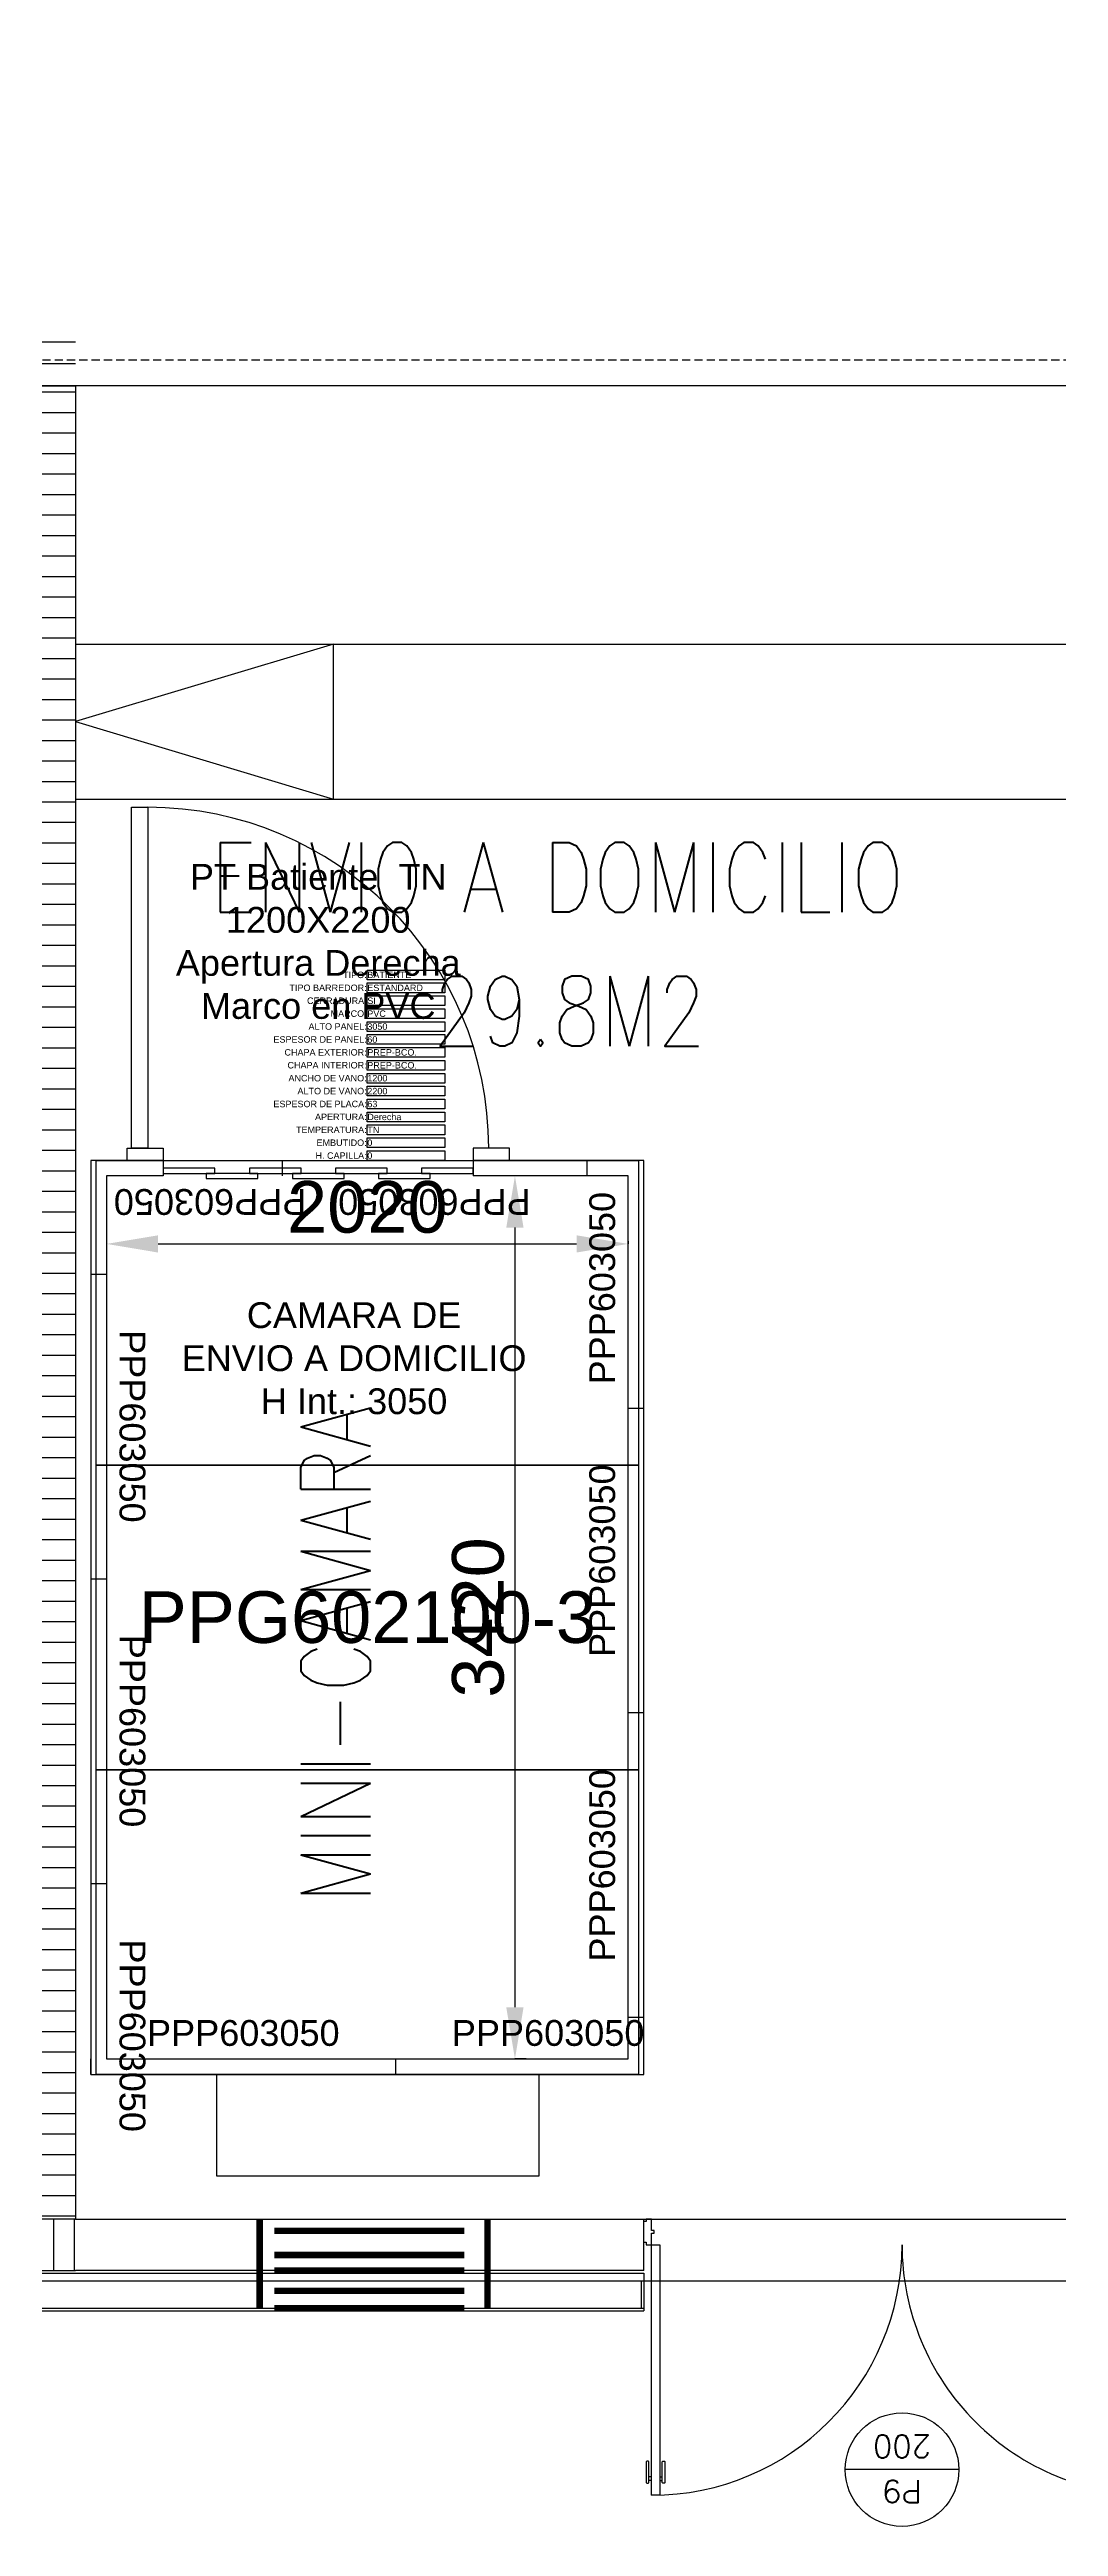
# Model space of a CAD drawing. Header units: millimetres. Extents: x 1478096 to 1808313, y 619971 to 762366.
# Drawn here: x 1557595 to 1561501, y 646277 to 655871 of the extents above; entities that cross this region are included whole.
import ezdxf
from ezdxf.enums import TextEntityAlignment as Align

# ---------------------------------------------------------------- set-up
doc = ezdxf.new("R2010")
doc.units = ezdxf.units.MM
doc.header["$LTSCALE"] = 10
doc.linetypes.add('CONTINOUS', pattern=[0])
doc.linetypes.add('HIDDEN2', pattern=[4.7625, 3.175, -1.5875])
for name, color, linetype in [('0-superficies', 7, 'Continuous'), ('A-HATCH-MAMPOSTERIA', 104, 'Continuous'), ('COMS - TXTS LOCAL', 7, 'Continuous'), ('COSTAN-CAM-CORT BANDAS', 4, 'Continuous'), ('COSTAN-CAM-CORT BANDAS NOM', 7, 'Continuous'), ('COSTAN-CAM-COTAS', 7, 'Continuous'), ('COSTAN-CAM-LAT NUM', 6, 'Continuous'), ('COSTAN-CAM-LATERALES', 5, 'Continuous'), ('COSTAN-CAM-NOMENCLATURAS', 7, 'Continuous'), ('COSTAN-CAM-PUERTAS', 4, 'Continuous'), ('COSTAN-CAM-PUERTAS-NOM', 7, 'Continuous'), ('COSTAN-CAM-TECHOS NOMENCLATURAS', 7, 'Continuous'), ('COSTAN-CAM-TECHOS-60', 1, 'Continuous'), ('DC-ARQ-CARPINTERIAS', 7, 'Continuous'), ('DC-ARQ-CHAPA', 7, 'Continuous'), ('DC-ARQ-DEFENSA', 164, 'CONTINOUS'), ('DC-ARQ-EQUIP. OFICINAS', 33, 'Continuous'), ('DC-ARQ-MURO BLOQUE', 181, 'Continuous'), ('DC-ARQ-MURO LAD. CERÁMICO', 54, 'Continuous'), ('DC-ARQ-MURO SUPERBOARD', 2, 'Continuous'), ('DC-ARQ-PAINEL DURLOCK', 7, 'Continuous'), ('TXT CARPINTERIAS', 2, 'Continuous')]:
    doc.layers.add(name, color=color, linetype=linetype)
doc.layers.add('COSTAN-CAM-PTAS-AUXILIAR', color=8, linetype='Continuous', plot=False)
doc.styles.add('costan', font='arial.ttf')
doc.styles.add('ROMANS', font='romans')
doc.dimstyles.new('COSTAN-MM-100', dxfattribs={"dimtxt": 200, "dimasz": 200, "dimexe": 0, "dimexo": 0, "dimgap": 40, "dimtad": 1, "dimdec": 0, "dimzin": 0, "dimdsep": 46, "dimtxsty": 'costan', "dimblk1": 'ARCHTICK', "dimblk2": 'ARCHTICK', "dimcen": 0, "dimclrd": 256, "dimclre": 256, "dimclrt": 256, "dimadec": 0, "dimazin": 0, "dimtfac": 1, "dimtdec": 0, "dimtofl": 0, "dimtmove": 0, "dimatfit": 3, "dimfxl": 0, "dimtolj": 1, "dimtzin": 0, "dimarcsym": 0})

# ---------------------------------------------------------------- blocks, each defined once
blk = doc.blocks.new('PUERTAS -200')
at = {"layer": 'DC-ARQ-CARPINTERIAS'}
for p, q in [((1530.206, 676.7135), (1530.206, 676.7233)), ((1530.206, 676.6816), (1530.206, 676.6718)), ((1530.2202, 676.7135), (1530.2202, 676.7233)), ((1530.2202, 676.6816), (1530.2202, 676.6718)), ((1530.206, 674.8054), (1530.206, 674.8152)), ((1530.206, 674.7735), (1530.206, 674.7637)), ((1530.2202, 674.8054), (1530.2202, 674.8152)), ((1530.2202, 674.7735), (1530.2202, 674.7637))]:
    blk.add_line(p, q, dxfattribs=at)
for points in [[(1531.1182, 676.7135), (1531.1182, 676.6816), (1530.1482, 676.6816), (1530.1482, 676.7135), (1531.1182, 676.7135)], [(1531.1182, 676.7435), (1531.1282, 676.7435), (1531.1282, 676.7335), (1531.1182, 676.7335), (1531.1182, 676.7135), (1531.1632, 676.7135), (1531.1632, 676.7035), (1531.1732, 676.7035), (1531.1732, 676.7135), (1531.2182, 676.7135), (1531.2182, 676.7335), (1531.2082, 676.7335), (1531.2082, 676.7435), (1531.2182, 676.7435)], [(1531.1182, 674.7735), (1531.1182, 674.8054), (1530.1482, 674.8054), (1530.1482, 674.7735), (1531.1182, 674.7735)], [(1531.1182, 674.7435), (1531.1282, 674.7435), (1531.1282, 674.7535), (1531.1182, 674.7535), (1531.1182, 674.7735), (1531.1632, 674.7735), (1531.1632, 674.7835), (1531.1732, 674.7835), (1531.1732, 674.7735), (1531.2182, 674.7735), (1531.2182, 674.7535), (1531.2082, 674.7535), (1531.2082, 674.7435), (1531.2182, 674.7435)]]:
    blk.add_lwpolyline(points, dxfattribs=at)
for points in [[(1530.1952, 676.7304), (1530.1952, 676.7268, 0.414214), (1530.1987, 676.7233), (1530.2767, 676.7233, 0.414214), (1530.2802, 676.7268), (1530.2802, 676.7304, 0.414214), (1530.2767, 676.7339), (1530.1987, 676.7339, 0.414214)], [(1530.1952, 676.6647), (1530.1952, 676.6683, -0.414214), (1530.1987, 676.6718), (1530.2767, 676.6718, -0.414214), (1530.2802, 676.6683), (1530.2802, 676.6647, -0.414214), (1530.2767, 676.6612), (1530.1987, 676.6612, -0.414214)], [(1530.1952, 674.8223), (1530.1952, 674.8187, 0.414214), (1530.1987, 674.8152), (1530.2767, 674.8152, 0.414214), (1530.2802, 674.8187), (1530.2802, 674.8223, 0.414214), (1530.2767, 674.8258), (1530.1987, 674.8258, 0.414214)], [(1530.1952, 674.7566), (1530.1952, 674.7602, -0.414214), (1530.1987, 674.7637), (1530.2767, 674.7637, -0.414214), (1530.2802, 674.7602), (1530.2802, 674.7566, -0.414214), (1530.2767, 674.7531), (1530.1987, 674.7531, -0.414214)]]:
    blk.add_lwpolyline(points, format="xyb", close=True, dxfattribs=at)
for centre, start, end in [((1531.1182, 676.7135), 180, 270), ((1531.1182, 674.7735), 90, 180)]:
    blk.add_arc(centre, 0.97, start, end, dxfattribs=at)
blk = doc.blocks.new('SIMB-CAR')
blk.add_line((-0.5, 0), (0.5, 0))
blk.add_circle((0, 0), 0.5)
at = {"style": 'ROMANS'}
for tag, p in [('TIPO', (0, 0.192)), ('NUMERO', (0, -0.205))]:
    blk.add_attdef(tag, text='', height=0.2, dxfattribs=at).set_placement(p, align=Align.MIDDLE)
blk = doc.blocks.new('*D209')
at = {"layer": 'COSTAN-CAM-COTAS', "lineweight": -2, "transparency": 16777216}
for p, q in [((1557815, 651255.9), (1557815, 651245)), ((1558015, 651245), (1559635, 651245)), ((1559835, 651255.9), (1559835, 651245))]:
    blk.add_line(p, q, dxfattribs=at)
at = {"layer": 'COSTAN-CAM-COTAS', "transparency": 16777216}
for points in [[(1558015, 651278.3), (1558015, 651211.6), (1557815, 651245)], [(1559635, 651278.3), (1559635, 651211.6), (1559835, 651245)]]:
    blk.add_solid(points, dxfattribs=at)
at = {"layer": 'Defpoints', "color": 0, "transparency": 16777216}
for p in [(1557815, 651255.9), (1559835, 651255.9), (1559835, 651245)]:
    blk.add_point(p, dxfattribs=at)
at = {"layer": 'COSTAN-CAM-COTAS', "transparency": 16777216, "insert": (1558825, 651387.1), "char_height": 200, "attachment_point": 5, "style": 'costan'}
blk.add_mtext('\\A1;2020', dxfattribs=at)
blk = doc.blocks.new('_ARCHTICK')
at = {"color": 0, "linetype": 'ByBlock', "const_width": 0.15}
blk.add_lwpolyline([(-0.5, -0.5), (0.5, 0.5)], dxfattribs=at)
blk = doc.blocks.new('*D210')
at = {"layer": 'COSTAN-CAM-COTAS', "lineweight": -2, "transparency": 16777216}
for p, q in [((1559440.2, 651508.1), (1559396.5, 651508.1)), ((1559396.5, 651308.1), (1559396.5, 648288.1)), ((1559440.2, 648088.1), (1559396.5, 648088.1))]:
    blk.add_line(p, q, dxfattribs=at)
at = {"layer": 'COSTAN-CAM-COTAS', "transparency": 16777216}
for points in [[(1559363.1, 651308.1), (1559429.8, 651308.1), (1559396.5, 651508.1)], [(1559363.1, 648288.1), (1559429.8, 648288.1), (1559396.5, 648088.1)]]:
    blk.add_solid(points, dxfattribs=at)
at = {"layer": 'Defpoints', "color": 0, "transparency": 16777216}
for p in [(1559440.2, 651508.1), (1559396.5, 648088.1), (1559440.2, 648088.1)]:
    blk.add_point(p, dxfattribs=at)
at = {"layer": 'COSTAN-CAM-COTAS', "transparency": 16777216, "insert": (1559254.3, 649798.1), "char_height": 200, "attachment_point": 5, "rotation": 90, "style": 'costan'}
blk.add_mtext('\\A1;3420', dxfattribs=at)
blk = doc.blocks.new('COSTAN-CAM-PANEL-TECHO')
blk.add_lwpolyline([(0, 0), (1, 0), (1, 1), (0, 1)], close=True)
blk = doc.blocks.new('COSTAN-CAM-INFO-PTAS')
at = {"layer": 'COSTAN-CAM-PTAS-AUXILIAR'}
for points in [[(0, 737.5), (300, 737.5), (300, 700), (0, 700)], [(0, 687.5), (300, 687.5), (300, 650), (0, 650)], [(0, 637.5), (300, 637.5), (300, 600), (0, 600)], [(0, 587.5), (300, 587.5), (300, 550), (0, 550)], [(0, 537.5), (300, 537.5), (300, 500), (0, 500)], [(0, 487.5), (300, 487.5), (300, 450), (0, 450)], [(0, 437.5), (300, 437.5), (300, 400), (0, 400)], [(0, 387.5), (300, 387.5), (300, 350), (0, 350)], [(0, 337.5), (300, 337.5), (300, 300), (0, 300)], [(0, 287.5), (300, 287.5), (300, 250), (0, 250)], [(0, 237.5), (300, 237.5), (300, 200), (0, 200)], [(0, 187.5), (300, 187.5), (300, 150), (0, 150)], [(0, 137.5), (300, 137.5), (300, 100), (0, 100)], [(0, 87.5), (300, 87.5), (300, 50), (0, 50)], [(0, 37.5), (300, 37.5), (300, 0), (0, 0)]]:
    blk.add_lwpolyline(points, close=True, dxfattribs=at)
at = {"layer": 'COSTAN-CAM-PTAS-AUXILIAR', "char_height": 25, "attachment_point": 6, "style": 'costan'}
for s, insert, width in [('TIPO BARREDOR:', (-2.5, 668.75), 370.6277), ('TIPO:', (-2.5, 718.75), 159.3026), ('CERRADURA:', (-2.5, 618.75), 370.735), ('MARCO:', (-2.5, 568.75), 247.3286), ('ESPESOR DE PANEL:', (-2.5, 468.75), 437.8928), ('ALTO PANEL:', (-2.5, 518.75), 493.1993), ('CHAPA EXTERIOR:', (-2.5, 418.75), 493.1993), ('CHAPA INTERIOR:', (-2.5, 368.75), 437.8928), ('ANCHO DE VANO:', (-2.5, 318.75), 428.6751), ('ESPESOR DE PLACA:', (-2.5, 218.75), 435.2592), ('ALTO DE VANO:', (-2.5, 268.75), 435.2592), ('TEMPERATURA:', (-2.5, 118.75), 435.2592), ('APERTURA:', (-2.5, 168.75), 428.6751), ('H. CAPILLA:', (-2.5, 18.75), 435.2592), ('EMBUTIDO:', (-2.5, 68.75), 428.6751)]:
    blk.add_mtext(s, dxfattribs=dict(at, insert=insert, width=width))
at = {"layer": 'COSTAN-CAM-PTAS-AUXILIAR', "style": 'costan', "flags": 4}
for tag, p in [('TIPO', (0, 718.75)), ('BARREDOR', (0, 668.75)), ('CERRADURA', (0, 618.75)), ('MARCO', (0, 568.75)), ('HPANEL', (0, 518.75)), ('ESPPANEL', (0, 468.75)), ('CHAPAE', (0, 418.75)), ('ANCHOVANO', (0, 318.75)), ('CHAPAI', (0, 368.75)), ('ALTOVANO', (0, 268.75)), ('ESPPLACA', (0, 218.75)), ('APERTURA', (0, 168.75)), ('TEMP', (0, 118.75)), ('EMBUTIDO', (0, 68.75)), ('HCAPILLA', (0, 18.75))]:
    blk.add_attdef(tag, text='', height=25, dxfattribs=at).set_placement(p, align=Align.MIDDLE_LEFT)
blk = doc.blocks.new('COSTAN-CAM-CB')
at = {"layer": 'COSTAN-CAM-CORT BANDAS', "extrusion": (0, 1.34707e-15, -1)}
blk.add_lwpolyline([(0, -20), (-200, -20), (-200, 0), (0, 0)], close=True, dxfattribs=at)
blk = doc.blocks.new('COSTAN-CAM-CB2')
at = {"layer": 'COSTAN-CAM-CORT BANDAS', "extrusion": (0, 1.34707e-15, -1)}
blk.add_lwpolyline([(0, -40), (-200, -40), (-200, -20), (0, -20)], close=True, dxfattribs=at)

msp = doc.modelspace()

# ---------------------------------------------------------------- hatches: boundary and pattern name
at = {"layer": 'A-HATCH-MAMPOSTERIA'}
h = msp.add_hatch(dxfattribs=at)
h.set_pattern_fill('ANSI31', color=256, scale=25, angle=495, style=0)
h.set_pattern_definition([(180, (2668807.07, 1385826.64), (-4e-14, -79.375), [])])
h.paths.add_polyline_path([(1557695.033, 647468.138), (1557495.033, 647468.138), (1557495.033, 654568.138), (1557695.033, 654568.138)])
h = msp.add_hatch(dxfattribs=at)
h.set_pattern_fill('ANSI31', color=256, scale=25, angle=225, style=0)
h.set_pattern_definition([(270, (3172020.15, 1376323.11), (79.375, -2e-14), [])])
h.paths.add_polyline_path([(1548270.043, 647268.172), (1548270.043, 647468.17), (1546645.031, 647468.172), (1546445.011, 647468.172), (1546445.011, 647268.172)])
h.paths.add_polyline_path([(1549670.043, 647468.17), (1549670.043, 647268.17), (1551570.043, 647268.171), (1551570.043, 647468.171)])
h.paths.add_polyline_path([(1552570.043, 647468.215), (1552570.043, 647268.171), (1554470.043, 647268.17), (1554470.043, 647468.215)])
h.paths.add_polyline_path([(1555870.043, 647468.17), (1555870.043, 647268.17), (1557695.044, 647268.17), (1557695.044, 647468.138), (1557495.033, 647468.138)])

# ---------------------------------------------------------------- linework, layer by layer
at = {"layer": '0-superficies'}
msp.add_lwpolyline([(1641041.817, 738426.962), (1522042.066, 738427.02), (1522042.063, 735317.041), (1506281.021, 735317.058), (1506244.743, 735317.055), (1506244.9, 725919.201), (1515007.624, 725919.201), (1515007.624, 729331.139), (1524854.996, 729331.139), (1524854.996, 680527.061), (1522092.045, 680527.061), (1522092.045, 678926.47), (1524855.046, 678926.47), (1524855.046, 673126.47), (1517295.034, 673126.451), (1517295.034, 669026.47), (1516295.034, 669026.451), (1516295.045, 663826.47), (1524855.031, 663826.45), (1524855.031, 647228.149), (1641041.817, 647228.17)], dxfattribs=at)
msp.add_lwpolyline([(1561895.044, 654568.17), (1557695.033, 654568.17), (1557695.033, 647468.138), (1561895.044, 647468.138)], close=True, dxfattribs=at)
at = {"layer": 'A-HATCH-MAMPOSTERIA'}
msp.add_lwpolyline([(1557695.033, 647468.138), (1557495.033, 647468.138), (1557495.033, 654568.138), (1557695.033, 654568.138)], close=True, dxfattribs=at)
at = {"layer": 'COSTAN-CAM-CORT BANDAS NOM'}
msp.add_lwpolyline([(1558242.147, 648028.138), (1559488.706, 648028.138), (1559488.706, 647634.04), (1558242.147, 647634.04)], close=True, dxfattribs=at)
at = {"layer": 'COSTAN-CAM-CORT BANDAS NOM', "const_width": 25}
for points in [[(1558408.113, 647468.17), (1558408.113, 647123.153)], [(1558464.964, 647422.3), (1559200.254, 647422.3)], [(1559290.364, 647468.138), (1559290.364, 647123.153)], [(1558464.964, 647328.973), (1559200.254, 647328.973)], [(1558464.964, 647268.17), (1559200.254, 647268.17)], [(1558464.964, 647190.179), (1559200.254, 647190.179)], [(1558464.964, 647123.153), (1559200.254, 647123.153)]]:
    msp.add_lwpolyline(points, dxfattribs=at)
at = {"layer": 'COSTAN-CAM-LATERALES'}
for p, q in [((1558495.056, 651568.138), (1558495.056, 651508.138)), ((1559675.056, 651568.138), (1559675.056, 651508.138)), ((1557755.033, 651128.161), (1557815.033, 651128.161)), ((1559895.044, 650608.127), (1559835.044, 650608.127)), ((1557755.033, 649948.161), (1557815.033, 649948.161)), ((1559895.044, 649428.127), (1559835.044, 649428.127)), ((1557755.033, 648768.161), (1557815.033, 648768.161)), ((1559895.044, 648248.127), (1559835.044, 648248.127)), ((1557755.033, 648028.138), (1557755.033, 648088.138)), ((1557755.033, 648028.138), (1557755.033, 648088.138)), ((1558935.033, 648028.138), (1558935.033, 648088.138))]:
    msp.add_line(p, q, dxfattribs=at)
for points in [[(1558035.044, 651568.138), (1557755.033, 651568.138), (1557755.033, 648028.138), (1559895.044, 648028.138), (1559895.044, 651568.138), (1559235.044, 651568.138)], [(1558035.044, 651508.138), (1557815.033, 651508.138), (1557815.033, 648088.138), (1559835.044, 648088.138), (1559835.044, 651508.138), (1559235.044, 651508.138)]]:
    msp.add_lwpolyline(points, dxfattribs=at)
at = {"layer": 'COSTAN-CAM-PUERTAS'}
for p, q in [((1558035.044, 651568.138), (1558035.044, 651508.138)), ((1559235.044, 651568.138), (1559235.044, 651508.138))]:
    msp.add_line(p, q, dxfattribs=at)
for points in [[(1557975.044, 651616.138), (1557912.044, 651616.138), (1557912.044, 652936.138), (1557975.044, 652936.138)], [(1558035.044, 651568.138), (1557895.044, 651568.138), (1557895.044, 651616.138), (1558035.044, 651616.138)], [(1559235.044, 651568.138), (1559375.044, 651568.138), (1559375.044, 651616.138), (1559235.044, 651616.138)]]:
    msp.add_lwpolyline(points, close=True, dxfattribs=at)
msp.add_arc((1557975.044, 651616.138), 1320, 0, 90, dxfattribs=at)
at = {"layer": 'DC-ARQ-CARPINTERIAS'}
for p, q in [((1559895.044, 647458.17), (1559895.044, 647468.17)), ((1559895.044, 647368.17), (1559895.044, 647378.17))]:
    msp.add_line(p, q, dxfattribs=at)
at = {"layer": 'DC-ARQ-CHAPA'}
for p, q in [((1555870.043, 647258.149), (1559895.044, 647258.149)), ((1555870.043, 647228.149), (1559895.044, 647228.149)), ((1559895.044, 647258.149), (1559895.044, 647228.149))]:
    msp.add_line(p, q, dxfattribs=at)
at = {"layer": 'DC-ARQ-DEFENSA'}
for p, q in [((1557695.045, 654738.17), (1553015.048, 654738.181)), ((1557695.044, 654653.17), (1553015.048, 654653.181))]:
    msp.add_line(p, q, dxfattribs=at)
at = {"layer": 'DC-ARQ-EQUIP. OFICINAS'}
for p, q in [((1558693.777, 653568.138), (1557694.869, 653268.145)), ((1557695.033, 653568.138), (1561895.044, 653568.138)), ((1558693.777, 652968.138), (1558693.781, 653568.139)), ((1557694.869, 653268.145), (1558693.777, 652968.138)), ((1557695.033, 652968.138), (1561895.044, 652968.138))]:
    msp.add_line(p, q, dxfattribs=at)
at = {"layer": 'DC-ARQ-MURO BLOQUE'}
for p, q in [((1557695.044, 647468.17), (1559895.044, 647468.17)), ((1559895.044, 647268.17), (1559895.044, 647468.17)), ((1559895.044, 647268.17), (1557695.044, 647268.17))]:
    msp.add_line(p, q, dxfattribs=at)
at = {"layer": 'DC-ARQ-MURO LAD. CERÁMICO'}
for p, q in [((1557695.044, 654568.17), (1553015.048, 654568.181)), ((1555870.043, 647268.17), (1557695.044, 647268.17))]:
    msp.add_line(p, q, dxfattribs=at)
at = {"layer": 'DC-ARQ-MURO SUPERBOARD'}
for p, q in [((1559885.044, 647228.149), (1559885.044, 647123.153)), ((1559895.044, 647228.153), (1559895.044, 647113.153)), ((1555870.043, 647113.153), (1559895.044, 647113.153)), ((1555880.043, 647123.153), (1559895.044, 647123.153))]:
    msp.add_line(p, q, dxfattribs=at)
at = {"layer": 'DC-ARQ-PAINEL DURLOCK', "linetype": 'HIDDEN2'}
for p, q in [((1564695.044, 654668.244), (1546545.021, 654668.273)), ((1564695.044, 654568.17), (1557695.044, 654568.17))]:
    msp.add_line(p, q, dxfattribs=at)

# ---------------------------------------------------------------- block references
at = {"layer": 'COSTAN-CAM-CORT BANDAS', "row_count": 1, "row_spacing": 0, "column_spacing": 333.3333333333333}
for name, p, column_count in [('COSTAN-CAM-CB', (1558035.044, 651538.138), 4), ('COSTAN-CAM-CB2', (1558201.711, 651538.138), 3)]:
    msp.add_blockref(name, p, dxfattribs=dict(at, column_count=column_count))
at = {"layer": 'COSTAN-CAM-PTAS-AUXILIAR'}
msp.add_blockref('COSTAN-CAM-INFO-PTAS', (1558825.039, 651568.138), dxfattribs=at).add_auto_attribs({'TIPO': 'BATIENTE', 'BARREDOR': 'ESTANDARD', 'CERRADURA': 'SI', 'MARCO': 'PVC', 'HPANEL': '3050', 'ESPPANEL': '60', 'CHAPAE': 'PREP-BCO.', 'CHAPAI': 'PREP-BCO.', 'ANCHOVANO': '1200', 'ALTOVANO': '2200', 'ESPPLACA': '63', 'APERTURA': 'Derecha  ', 'TEMP': 'TN', 'EMBUTIDO': '0', 'HCAPILLA': '0'})
at = {"layer": 'COSTAN-CAM-TECHOS-60', "xscale": -1180, "yscale": 2100, "rotation": 270}
for p in [(1557775.039, 650388.138), (1557775.039, 649208.138), (1557775.039, 648028.138)]:
    msp.add_blockref('COSTAN-CAM-PANEL-TECHO', p, dxfattribs=at)
at = {"layer": 'DC-ARQ-MURO SUPERBOARD', "xscale": 1000, "yscale": 1000, "zscale": 1000, "rotation": 89.99999999999999}
msp.add_blockref('PUERTAS -200', (2236638.545, -883750.041, 0), dxfattribs=at)
at = {"layer": 'TXT CARPINTERIAS', "xscale": 440.0000000000546, "yscale": 440.0000000000546, "zscale": 440.0000000000546, "rotation": 180}
msp.add_blockref('SIMB-CAR', (1560895.044, 646497.349, 0), dxfattribs=at).add_auto_attribs({'NUMERO': '200', 'TIPO': 'P9'})

# ---------------------------------------------------------------- texts
at = {"layer": 'COMS - TXTS LOCAL', "ltscale": 200, "style": 'ROMANS', "width": 0.8}
for s, p in [('ENVIO A DOMICILIO', (1558218.436, 652529.42)), ('29.8M2', (1559079.256, 652011.45))]:
    msp.add_text(s, height=270, dxfattribs=at).set_placement(p)
msp.add_text('MINI-CAMARA', height=270, rotation=90, dxfattribs=at).set_placement((1558837.232, 648693.796, 0))
at = {"layer": 'COSTAN-CAM-LAT NUM', "char_height": 100, "attachment_point": 5, "style": 'costan'}
for insert, rotation in [((1558216.533, 651408.138), 180), ((1559085.056, 651408.138), 180), ((1559735.044, 651073.649), 90), ((1557915.033, 650538.161), 270), ((1559735.044, 650018.127), 90), ((1557915.033, 649358.161), 270), ((1559735.044, 648838.127), 90), ((1557915.033, 648178.161), 270)]:
    msp.add_mtext('PPP603050', dxfattribs=dict(at, insert=insert, rotation=rotation))
for insert in [(1558345.033, 648188.138), (1559525.033, 648188.138)]:
    msp.add_mtext('PPP603050', dxfattribs=dict(at, insert=insert))
at = {"layer": 'COSTAN-CAM-NOMENCLATURAS', "insert": (1558773.846, 650801.637), "char_height": 100, "attachment_point": 5, "style": 'costan'}
msp.add_mtext('CAMARA DE\\PENVIO A DOMICILIO\\PH Int.: 3050\\P', dxfattribs=at)
at = {"layer": 'COSTAN-CAM-PUERTAS-NOM', "color": 7, "insert": (1558635.044, 652416.138), "char_height": 100, "attachment_point": 5, "style": 'costan'}
msp.add_mtext('PT Batiente  TN\\P1200X2200\\PApertura Derecha  \\PMarco en PVC', dxfattribs=at)
at = {"layer": 'COSTAN-CAM-TECHOS NOMENCLATURAS', "insert": (1558825.039, 649798.138), "char_height": 200, "attachment_point": 5, "style": 'costan'}
msp.add_mtext('PPG602100-3', dxfattribs=at)

# ---------------------------------------------------------------- dimensions: what is measured, and where the dimension line sits
at = {"layer": 'COSTAN-CAM-COTAS'}
dim = msp.add_linear_dim(base=(1559835.044, 651244.973), p1=(1557815.033, 651255.896), p2=(1559835.044, 651255.896), dimstyle='COSTAN-MM-100', dxfattribs=at)
dim.commit()
dim.dimension.update_dxf_attribs({"geometry": '*D209', "text_midpoint": (1558825.039, 651387.088)})
dim = msp.add_linear_dim(base=(1559396.47, 648088.138), p1=(1559440.178, 651508.138), p2=(1559440.178, 648088.138), angle=90, dimstyle='COSTAN-MM-100', dxfattribs=at)
dim.commit()
dim.dimension.update_dxf_attribs({"geometry": '*D210', "text_midpoint": (1559254.287, 649798.138)})

doc.saveas('drawing.dxf')
